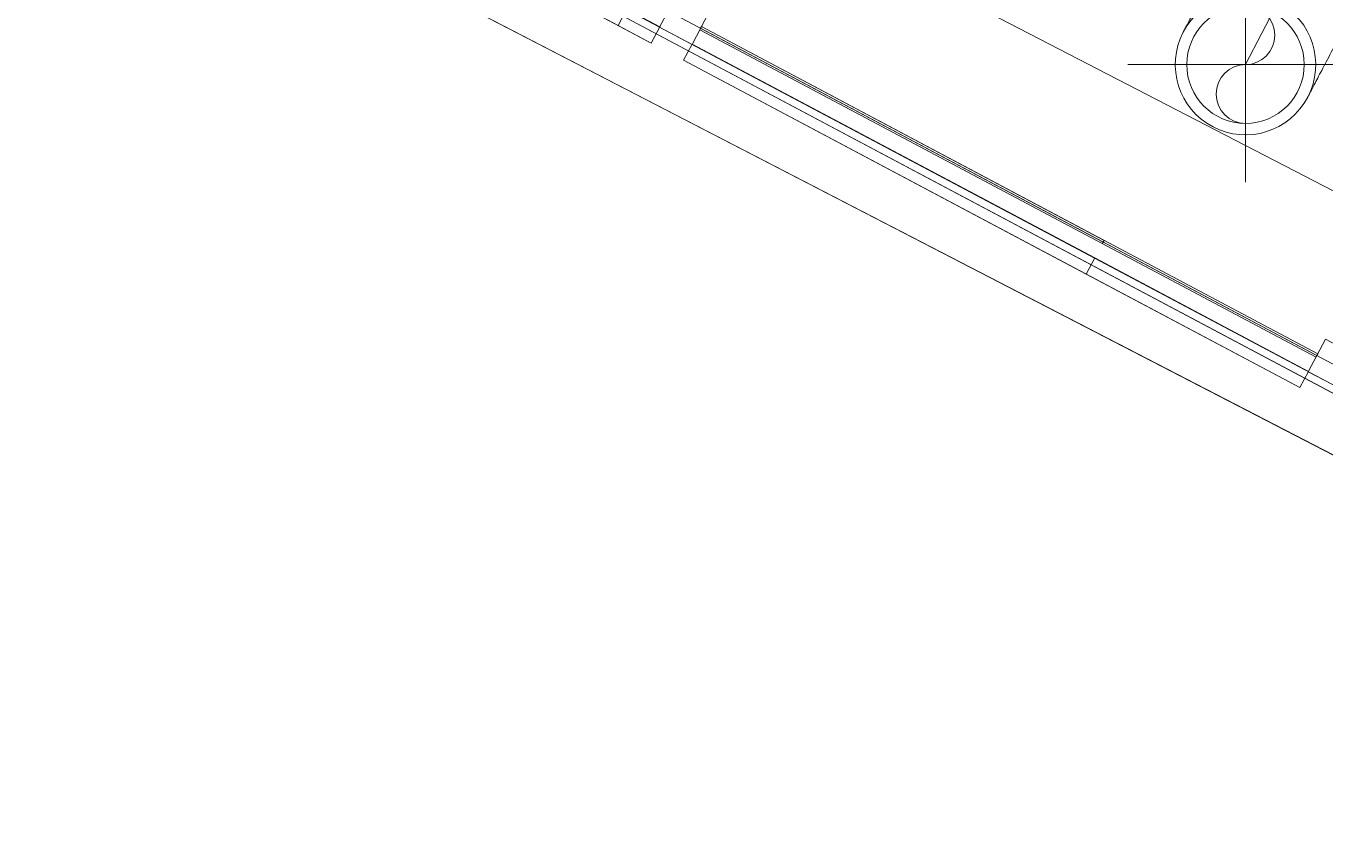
# Model space of a CAD drawing. Header units: metres. Extents: x -207 to 246, y -187 to 169.
# Drawn here: x -48.573 to -46.804, y -125.431 to -124.345 of the extents above; entities that cross this region are included whole.
import ezdxf

# ---------------------------------------------------------------- set-up
doc = ezdxf.new("R2010")
doc.units = ezdxf.units.M
for name, color, linetype, lineweight in [('A-FLOR', 7, 'Continuous', 9), ('A-GLAZ-CURT', 7, 'Continuous', 9), ('A-GLAZ-CWMG', 7, 'Continuous', 9), ('A-ROOF', 7, 'Continuous', 9), ('A-ROOF-PATT', 7, 'Continuous', 9), ('C-BLDG-PADS', 7, 'Continuous', 9), ('C-TOPO', 7, 'Continuous', 9), ('I-WALL', 7, 'Continuous', 9), ('P-PIPE', 7, 'Continuous', 9), ('P-PIPE-CNTR', 7, 'Continuous', 9)]:
    doc.layers.add(name, color=color, linetype=linetype, lineweight=lineweight)
doc.layers.add('PR10-ARQ-PL-001-Emplazamiento-C-1_dwg', color=7, linetype='Continuous', lineweight=9, true_color=0x767676)

# ---------------------------------------------------------------- blocks, each defined once
blk = doc.blocks.new('Circular Mullion - 5mm-2218549-PLANTA SUPERFICIES')
at = {"layer": 'A-GLAZ-CWMG'}
for p, q in [((-40.8151, -115.6543), (-41.2606, -116.4934)), ((-41.2584, -116.4946), (-40.8129, -115.6555)), ((-40.8129, -115.6555), (-41.2584, -116.4946)), ((-41.2562, -116.4958), (-40.8107, -115.6567)), ((-40.8129, -115.6555), (-40.8151, -115.6543)), ((-40.8107, -115.6567), (-40.8129, -115.6555)), ((-41.2606, -116.4934), (-41.2584, -116.4946)), ((-41.2584, -116.4946), (-41.2562, -116.4958))]:
    blk.add_line(p, q, dxfattribs=at)
blk = doc.blocks.new('Circular Mullion - 5mm-2221322-PLANTA SUPERFICIES')
at = {"layer": 'A-GLAZ-CWMG'}
for p, q in [((-47.654, -124.3484), (-47.6552, -124.3506)), ((-47.6552, -124.3506), (-47.1071, -124.6416)), ((-47.6529, -124.3462), (-47.654, -124.3484)), ((-47.654, -124.3484), (-47.1059, -124.6394)), ((-47.1059, -124.6394), (-47.654, -124.3484)), ((-47.1047, -124.6372), (-47.6529, -124.3462)), ((-47.1071, -124.6416), (-47.1059, -124.6394)), ((-47.1059, -124.6394), (-47.1047, -124.6372))]:
    blk.add_line(p, q, dxfattribs=at)
blk = doc.blocks.new('Rectangular Mullion - 50 x 50 mm-2216179-PLANTA SUPERFICIES')
at = {"layer": 'A-GLAZ-CWMG'}
for p, q in [((0.025, 0.025), (-0.025, 0.025)), ((-0.025, 0.025), (-0.025, -0.025)), ((0.025, -0.025), (0.025, 0.025)), ((-0.025, -0.025), (0.025, -0.025))]:
    blk.add_line(p, q, dxfattribs=at)
blk = doc.blocks.new('Rectangular Mullion - 50 x 50 mm-2221327-PLANTA SUPERFICIES')
at = {"layer": 'A-GLAZ-CWMG'}
for p, q in [((-0.025, -0.025), (-0.025, 0.025)), ((-0.025, 0.025), (0.025, 0.025)), ((0.025, 0.025), (0.025, -0.025)), ((0.025, -0.025), (-0.025, -0.025))]:
    blk.add_line(p, q, dxfattribs=at)
blk = doc.blocks.new('Rectangular Mullion - 50 x 50 mm-2221329-PLANTA SUPERFICIES')
at = {"layer": 'A-GLAZ-CWMG'}
for p, q in [((-0.025, -0.025), (-0.025, 0.025)), ((-0.025, 0.025), (0.025, 0.025)), ((0.025, 0.025), (0.025, -0.025)), ((0.025, -0.025), (-0.025, -0.025))]:
    blk.add_line(p, q, dxfattribs=at)
blk = doc.blocks.new('System Panel - Glazed-2221339-PLANTA SUPERFICIES')
at = {"layer": 'A-GLAZ-CURT'}
for p, q in [((-0.475, 0.0495), (-0.1456, 0.0495)), ((0.475, 0.0495), (-0.475, 0.0495)), ((-0.475, 0.0245), (-0.475, 0.0495)), ((-0.475, 0.0495), (-0.475, 0.0245)), ((-0.1456, 0.0495), (0.475, 0.0495)), ((-0.1456, 0.0495), (-0.1456, 0.0245)), ((0.475, 0.0495), (0.475, 0.0245)), ((0.475, 0.0495), (0.475, 0.0245)), ((-0.475, 0.0245), (0.475, 0.0245)), ((-0.1456, 0.0245), (-0.475, 0.0245)), ((0.475, 0.0245), (-0.1456, 0.0245))]:
    blk.add_line(p, q, dxfattribs=at)
blk = doc.blocks.new('System Panel - Glazed-2221340-PLANTA SUPERFICIES')
at = {"layer": 'A-GLAZ-CURT'}
for p, q in [((-0.3103, 0.0495), (0.3103, 0.0495)), ((0.3103, 0.0495), (-0.3103, 0.0495)), ((-0.3103, 0.0245), (-0.3103, 0.0495)), ((0.3103, 0.0495), (0.3103, 0.0245)), ((0.3103, 0.0495), (0.3103, 0.0245)), ((-0.3103, 0.0245), (0.3103, 0.0245)), ((0.3103, 0.0245), (-0.3103, 0.0245))]:
    blk.add_line(p, q, dxfattribs=at)
blk = doc.blocks.new('System Panel - Glazed-2221341-PLANTA SUPERFICIES')
at = {"layer": 'A-GLAZ-CURT'}
for p, q in [((-0.475, 0.0495), (-0.4239, 0.0495)), ((0.475, 0.0495), (-0.475, 0.0495)), ((-0.475, 0.0245), (-0.475, 0.0495)), ((-0.475, 0.0495), (-0.475, 0.0245)), ((-0.4239, 0.0495), (0.475, 0.0495)), ((-0.4239, 0.0495), (-0.4239, 0.0245)), ((0.475, 0.0495), (0.475, 0.0245)), ((0.475, 0.0495), (0.475, 0.0245)), ((-0.475, 0.0245), (0.475, 0.0245)), ((-0.4239, 0.0245), (-0.475, 0.0245)), ((0.475, 0.0245), (-0.4239, 0.0245))]:
    blk.add_line(p, q, dxfattribs=at)
blk = doc.blocks.new('HDPE - Codo - Codo-2263311-PLANTA SUPERFICIES')
at = {"layer": 'P-PIPE'}
for p, q in [((-48.4859, -123.355), (-48.5252, -123.4304)), ((-48.4011, -123.3992), (-48.4859, -123.355)), ((-48.3163, -123.4435), (-48.4011, -123.3992)), ((-48.3556, -123.5188), (-48.3163, -123.4435))]:
    blk.add_line(p, q, dxfattribs=at)
at = {"layer": 'P-PIPE', "flags": 128}
for points in [[(-48.5252, -123.4304), (-48.527, -123.4338), (-48.5288, -123.4372), (-48.5306, -123.4406), (-48.5323, -123.444), (-48.5341, -123.4474), (-48.5358, -123.4507), (-48.5375, -123.454), (-48.5392, -123.4573), (-48.5409, -123.4605), (-48.5426, -123.4637), (-48.5442, -123.4668), (-48.5458, -123.4699), (-48.5474, -123.4729), (-48.5489, -123.4758), (-48.5504, -123.4787), (-48.5518, -123.4815), (-48.5533, -123.4842), (-48.5546, -123.4868), (-48.5559, -123.4893), (-48.5572, -123.4918), (-48.5584, -123.4941), (-48.5596, -123.4963), (-48.5607, -123.4984), (-48.5617, -123.5005), (-48.5627, -123.5024), (-48.5637, -123.5042), (-48.5645, -123.5058), (-48.5654, -123.5074), (-48.5661, -123.5088), (-48.5668, -123.5101), (-48.5674, -123.5113), (-48.5679, -123.5123), (-48.5684, -123.5132), (-48.5688, -123.514), (-48.5692, -123.5147), (-48.5694, -123.5152), (-48.5696, -123.5156), (-48.5697, -123.5158), (-48.5698, -123.5159)], [(-48.4002, -123.6043), (-48.4001, -123.6043), (-48.4, -123.6041), (-48.3999, -123.6037), (-48.3996, -123.6033), (-48.3993, -123.6026), (-48.3989, -123.6019), (-48.3984, -123.601), (-48.3979, -123.6), (-48.3973, -123.5989), (-48.3967, -123.5976), (-48.3959, -123.5962), (-48.3951, -123.5947), (-48.3943, -123.593), (-48.3934, -123.5913), (-48.3924, -123.5894), (-48.3914, -123.5874), (-48.3903, -123.5853), (-48.3891, -123.5831), (-48.3879, -123.5808), (-48.3867, -123.5784), (-48.3854, -123.5759), (-48.384, -123.5733), (-48.3826, -123.5706), (-48.3812, -123.5679), (-48.3797, -123.565), (-48.3782, -123.5621), (-48.3766, -123.5591), (-48.375, -123.5561), (-48.3734, -123.553), (-48.3717, -123.5498), (-48.3701, -123.5466), (-48.3684, -123.5433), (-48.3667, -123.5401), (-48.3649, -123.5367), (-48.3632, -123.5334), (-48.3614, -123.53), (-48.3596, -123.5266), (-48.3579, -123.5232), (-48.3561, -123.5198), (-48.3556, -123.5188)]]:
    blk.add_lwpolyline(points, dxfattribs=at)
at = {"layer": 'P-PIPE'}
for start, end in [(62.4684, 242.4684), (242.4684, 62.4684)]:
    blk.add_arc((-48.485, -123.5601), 0.0956, start, end, dxfattribs=at)
blk = doc.blocks.new('YADRAN_LASQUEMAS_ARQ_MO_003_ESTANQUE CABECERA_rvt-1-PLANTA SUPERFICIES')
at = {"layer": 'A-ROOF-PATT', "true_color": 0x008040}
h = blk.add_hatch(dxfattribs=at)
h.set_pattern_fill('FP_30', color=116, style=0, pattern_type=2)
h.set_pattern_definition([(152.653, (-48.586, -105.911), (-0.1607824, -0.310884), [])])
h.paths.add_polyline_path([(-45.9715, -125.3541), (-38.5851, -111.0719), (-40.9271, -109.8606), (-48.3135, -124.1428), (-46.2901, -125.1893)])
at = {"layer": 'A-FLOR'}
for p, q in [((-45.9175, -125.2703), (-51.5315, -122.2898)), ((-51.5315, -122.2898), (-45.9175, -125.2703))]:
    blk.add_line(p, q, dxfattribs=at)
at = {"layer": 'A-ROOF'}
for p, q in [((-48.3136, -124.1428), (-45.9801, -125.3496)), ((-45.9715, -125.3541), (-48.3135, -124.1428))]:
    blk.add_line(p, q, dxfattribs=at)
at = {"layer": 'I-WALL'}
for p, q in [((-45.7755, -125.374), (-50.7523, -122.7318)), ((-50.757, -122.7406), (-45.7802, -125.3829)), ((-48.2664, -124.0516), (-45.9459, -125.2835)), ((-45.9505, -125.2924), (-48.271, -124.0604))]:
    blk.add_line(p, q, dxfattribs=at)
at = {"layer": 'P-PIPE', "color": 96, "true_color": 0x007f00}
for centre, radius, start, end in [((-46.9122, -124.398), 0.08, 0, 180), ((-46.9122, -124.358), 0.04, 270, 90), ((-46.9122, -124.398), 0.08, 180, 0), ((-46.9122, -124.438), 0.04, 90, 270)]:
    blk.add_arc(centre, radius, start, end, dxfattribs=at)
at = {"layer": 'P-PIPE-CNTR'}
for p, q in [((-46.9122, -124.558), (-46.9122, -124.238)), ((-46.9122, -124.398), (-46.8676, -124.3125)), ((-47.0722, -124.398), (-46.7522, -124.398))]:
    blk.add_line(p, q, dxfattribs=at)
at = {"layer": 'A-GLAZ-CURT', "lineweight": 9, "rotation": 152.0354818086453}
for name, p in [('System Panel - Glazed-2221341-PLANTA SUPERFICIES', (-48.1177, -124.1022)), ('System Panel - Glazed-2221339-PLANTA SUPERFICIES', (-47.2345, -124.5711)), ('System Panel - Glazed-2221340-PLANTA SUPERFICIES', (-47.38, -124.4939))]:
    blk.add_blockref(name, p, dxfattribs=at)
at = {"layer": 'A-GLAZ-CWMG', "lineweight": 9, "extrusion": (0, 0, -1), "rotation": 27.96451819135468}
for name, p in [('Rectangular Mullion - 50 x 50 mm-2216179-PLANTA SUPERFICIES', (47.6761, -124.3367)), ('Rectangular Mullion - 50 x 50 mm-2221329-PLANTA SUPERFICIES', (47.6761, -124.3367)), ('Rectangular Mullion - 50 x 50 mm-2216179-PLANTA SUPERFICIES', (46.7929, -124.8056)), ('Rectangular Mullion - 50 x 50 mm-2221327-PLANTA SUPERFICIES', (46.7929, -124.8056))]:
    blk.add_blockref(name, p, dxfattribs=at)
at = {"layer": 'A-GLAZ-CWMG', "lineweight": 9}
for rotation in [269.9999999999998, 269.9999999999998, 269.9999999999998, 269.9999999999995, 269.9999999999995, 269.9999999999995, 269.9999999999995, 269.9999999999995, 269.9999999999995, 269.9999999999995]:
    blk.add_blockref('Circular Mullion - 5mm-2218549-PLANTA SUPERFICIES', (68.8406, -165.6068), dxfattribs=dict(at, rotation=rotation))
blk.add_blockref('Circular Mullion - 5mm-2221322-PLANTA SUPERFICIES', (0, 0), dxfattribs=at)
at = {"layer": 'P-PIPE', "lineweight": 9}
blk.add_blockref('HDPE - Codo - Codo-2263311-PLANTA SUPERFICIES', (1.5728, -0.8379), dxfattribs=at)
blk = doc.blocks.new('PR10-ARQ-PL-001-Emplazamiento-C-1_dwg-674643-PLANTA SUPERFICIES')
at = {"layer": 'C-BLDG-PADS'}
blk.add_line((-45.8244, -125.4301), (-50.8148, -122.8492), dxfattribs=at)
at = {"layer": 'C-TOPO'}
blk.add_line((-45.8244, -125.4301), (-50.8148, -122.8492), dxfattribs=at)
at = {"layer": 'C-TOPO', "flags": 128}
for points in [[(-50.7991, -122.8573), (-47.6243, -124.4993), (-46.1166, -125.279), (-45.8244, -125.4301)], [(-45.8244, -125.4301), (-46.1166, -125.279), (-47.6243, -124.4993), (-50.7991, -122.8573)], [(-50.7991, -122.8573), (-47.6243, -124.4993), (-46.1166, -125.279), (-45.8244, -125.4301)]]:
    blk.add_lwpolyline(points, dxfattribs=at)
blk.add_lwpolyline([(-50.7991, -122.8573), (-47.6243, -124.4993), (-46.1166, -125.279), (-47.6243, -124.4993)], close=True, dxfattribs=at)

msp = doc.modelspace()

# ---------------------------------------------------------------- linework, layer by layer
at = {"layer": 'C-BLDG-PADS'}
msp.add_line((-45.8219, -125.4314), (-51.2505, -122.6239), dxfattribs=at)
at = {"layer": 'C-TOPO'}
for p, q in [((-45.8219, -125.4314), (-51.2505, -122.6239)), ((-47.6243, -124.4993), (-50.807, -122.8533)), ((-47.6243, -124.4993), (-50.807, -122.8533)), ((-47.6243, -124.4993), (-50.807, -122.8533)), ((-50.807, -122.8533), (-47.6243, -124.4993)), ((-50.807, -122.8533), (-47.6243, -124.4993)), ((-46.1166, -125.279), (-47.6243, -124.4993)), ((-46.1166, -125.279), (-47.6243, -124.4993)), ((-46.1166, -125.279), (-47.6243, -124.4993)), ((-47.6243, -124.4993), (-46.1166, -125.279)), ((-47.6243, -124.4993), (-46.1166, -125.279))]:
    msp.add_line(p, q, dxfattribs=at)

# ---------------------------------------------------------------- block references
at = {"lineweight": 5}
msp.add_blockref('YADRAN_LASQUEMAS_ARQ_MO_003_ESTANQUE CABECERA_rvt-1-PLANTA SUPERFICIES', (0, 0), dxfattribs=at)
at = {"layer": 'PR10-ARQ-PL-001-Emplazamiento-C-1_dwg', "color": 7}
msp.add_blockref('PR10-ARQ-PL-001-Emplazamiento-C-1_dwg-674643-PLANTA SUPERFICIES', (0, 0), dxfattribs=at)

doc.saveas('drawing.dxf')
